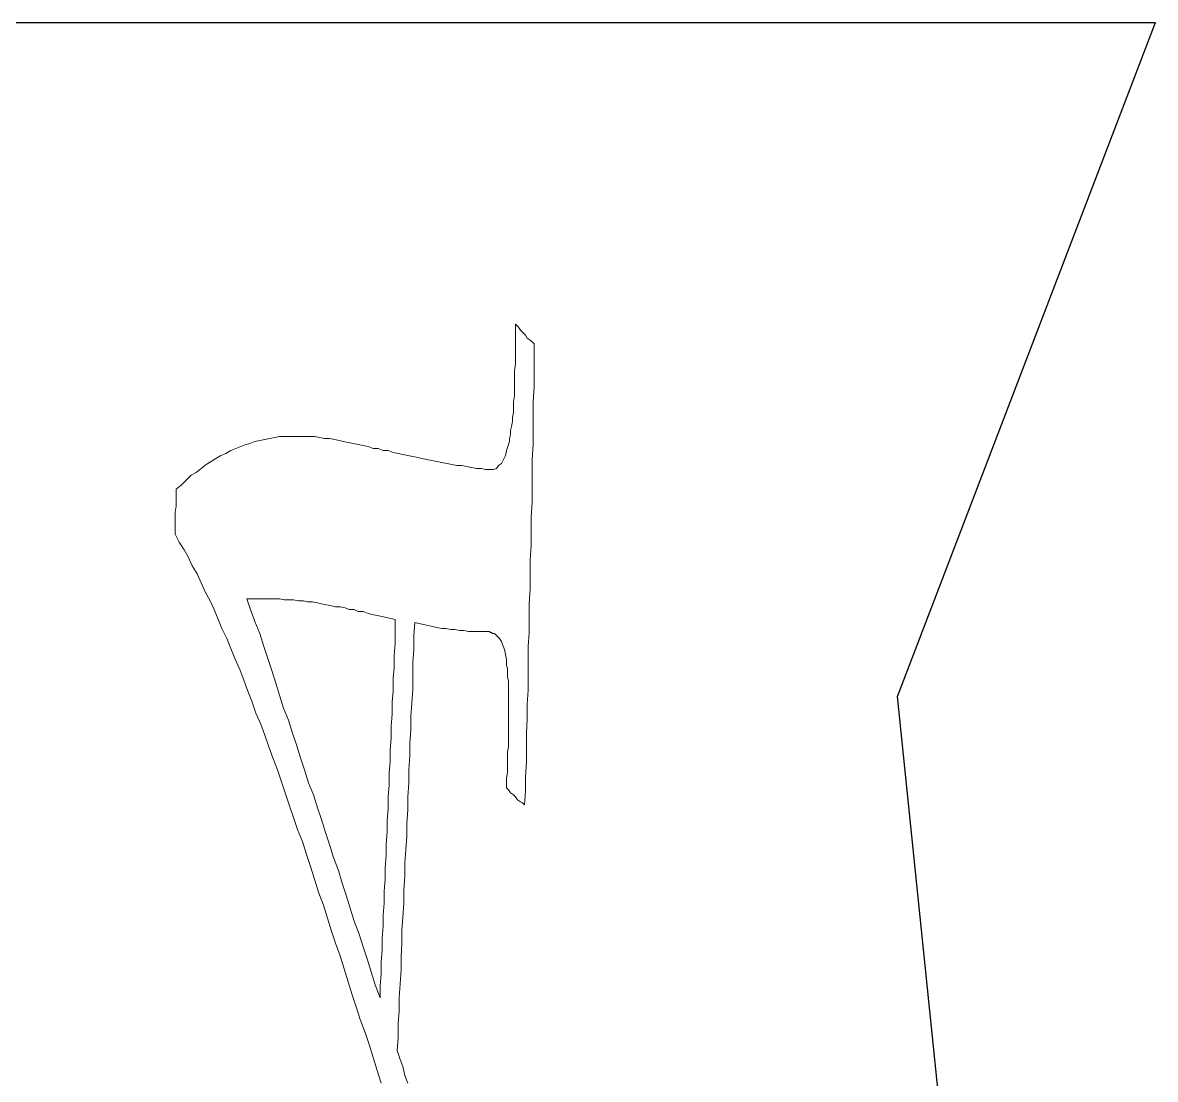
# Model space of a CAD drawing. Header units: millimetres. Extents: x 519 to 9564855, y -810 to 5021775.
# Drawn here: x 9518122 to 9518941, y 5004982 to 5005746 of the extents above; entities that cross this region are included whole.
import ezdxf

# ---------------------------------------------------------------- set-up
doc = ezdxf.new("R2010")
doc.units = ezdxf.units.MM
doc.header["$LTSCALE"] = 2
doc.header["$MEASUREMENT"] = 0
doc.layers.add('SEA_COST', color=4, linetype='Continuous')

msp = doc.modelspace()

# ---------------------------------------------------------------- linework, layer by layer
at = {"color": 4, "linetype": 'ByBlock', "lineweight": 25}
for p, q in [((9517332.24907, 5005746.04114), (9518940.94445, 5005746.04114)), ((9518754.43971, 5005259.06925), (9518940.94445, 5005746.04114)), ((9518836.7639, 5004459.65925), (9518754.43971, 5005259.06925))]:
    msp.add_line(p, q, dxfattribs=at)
at = {"layer": 'SEA_COST', "color": 4, "lineweight": 0}
for points in [[(9518478.33765, 5005528.23561), (9518480.49475, 5005526.07851)], [(9518478.33765, 5005524.64044), (9518478.33765, 5005528.23561)], [(9518478.33765, 5005521.04528), (9518478.33765, 5005524.64044)], [(9518480.49475, 5005526.07851), (9518481.93282, 5005523.92141)], [(9518481.93282, 5005523.92141), (9518484.08992, 5005521.76431)], [(9518478.33765, 5005517.45011), (9518478.33765, 5005521.04528)], [(9518478.33765, 5005513.85495), (9518478.33765, 5005517.45011)], [(9518484.08992, 5005521.76431), (9518485.52798, 5005520.32624)], [(9518485.52798, 5005520.32624), (9518486.96605, 5005518.16915)], [(9518486.96605, 5005518.16915), (9518489.12315, 5005516.73108)], [(9518489.12315, 5005516.73108), (9518490.56121, 5005515.29301)], [(9518490.56121, 5005515.29301), (9518491.99928, 5005513.85495)], [(9518478.33765, 5005510.25978), (9518478.33765, 5005513.85495)], [(9518478.33765, 5005506.66462), (9518478.33765, 5005510.25978)], [(9518491.99928, 5005513.85495), (9518491.99928, 5005503.06945)], [(9518477.61862, 5005494.44106), (9518478.33765, 5005499.47429)], [(9518478.33765, 5005503.06945), (9518478.33765, 5005506.66462)], [(9518478.33765, 5005499.47429), (9518478.33765, 5005503.06945)], [(9518491.99928, 5005503.06945), (9518491.99928, 5005493.00299)], [(9518477.61862, 5005489.40783), (9518477.61862, 5005494.44106)], [(9518491.99928, 5005493.00299), (9518491.99928, 5005482.93653)], [(9518477.61862, 5005485.09363), (9518477.61862, 5005489.40783)], [(9518477.61862, 5005480.77943), (9518477.61862, 5005485.09363)], [(9518491.99928, 5005482.93653), (9518491.28025, 5005472.15104)], [(9518476.89959, 5005472.15104), (9518477.61862, 5005476.46523)], [(9518477.61862, 5005476.46523), (9518477.61862, 5005480.77943)], [(9518476.89959, 5005468.55587), (9518476.89959, 5005472.15104)], [(9518476.89959, 5005464.24167), (9518476.89959, 5005468.55587)], [(9518491.28025, 5005472.15104), (9518491.28025, 5005462.08458)], [(9518475.46152, 5005454.17521), (9518476.18055, 5005457.77038)], [(9518476.18055, 5005460.64651), (9518476.89959, 5005464.24167)], [(9518476.18055, 5005457.77038), (9518476.18055, 5005460.64651)], [(9518491.28025, 5005462.08458), (9518491.28025, 5005451.29908)], [(9518474.74249, 5005451.29908), (9518475.46152, 5005454.17521)], [(9518474.74249, 5005448.42295), (9518474.74249, 5005451.29908)], [(9518491.28025, 5005451.29908), (9518491.28025, 5005441.23262)], [(9518279.88456, 5005439.79455), (9518283.47972, 5005441.23262)], [(9518283.47972, 5005441.23262), (9518286.35585, 5005441.95165)], [(9518286.35585, 5005441.95165), (9518289.95102, 5005443.38972)], [(9518289.95102, 5005443.38972), (9518293.54618, 5005444.10875)], [(9518293.54618, 5005444.10875), (9518297.14135, 5005444.82778)], [(9518297.14135, 5005444.82778), (9518300.73651, 5005445.54682)], [(9518300.73651, 5005445.54682), (9518304.33168, 5005446.26585)], [(9518304.33168, 5005446.26585), (9518307.92684, 5005446.98488)], [(9518307.92684, 5005446.98488), (9518311.52201, 5005446.98488)], [(9518311.52201, 5005446.98488), (9518315.11717, 5005446.98488)], [(9518315.11717, 5005446.98488), (9518318.71234, 5005446.98488)], [(9518318.71234, 5005446.98488), (9518322.3075, 5005446.98488)], [(9518322.3075, 5005446.98488), (9518325.90267, 5005446.98488)], [(9518325.90267, 5005446.98488), (9518329.49783, 5005446.98488)], [(9518329.49783, 5005446.98488), (9518333.093, 5005446.98488)], [(9518333.093, 5005446.98488), (9518336.68816, 5005446.26585)], [(9518336.68816, 5005446.26585), (9518340.28332, 5005445.54682)], [(9518340.28332, 5005445.54682), (9518343.87849, 5005445.54682)], [(9518343.87849, 5005445.54682), (9518347.47365, 5005444.82778)], [(9518347.47365, 5005444.82778), (9518351.06882, 5005444.10875)], [(9518351.06882, 5005444.10875), (9518353.94495, 5005443.38972)], [(9518353.94495, 5005443.38972), (9518357.54012, 5005442.67069)], [(9518357.54012, 5005442.67069), (9518361.13528, 5005441.95165)], [(9518361.13528, 5005441.95165), (9518364.73045, 5005441.23262)], [(9518364.73045, 5005441.23262), (9518368.32561, 5005440.51359)], [(9518471.86636, 5005436.91842), (9518473.30442, 5005441.23262)], [(9518473.30442, 5005441.23262), (9518474.02345, 5005443.38972)], [(9518474.02345, 5005445.54682), (9518474.74249, 5005448.42295)], [(9518474.02345, 5005443.38972), (9518474.02345, 5005445.54682)], [(9518491.28025, 5005441.23262), (9518490.56121, 5005430.44713)], [(9518261.90873, 5005431.16616), (9518265.5039, 5005433.32326)], [(9518265.5039, 5005433.32326), (9518269.09906, 5005434.76132)], [(9518269.09906, 5005434.76132), (9518272.69423, 5005436.91842)], [(9518272.69423, 5005436.91842), (9518276.28939, 5005438.35649)], [(9518276.28939, 5005438.35649), (9518279.88456, 5005439.79455)], [(9518368.32561, 5005440.51359), (9518371.92077, 5005439.79455)], [(9518371.92077, 5005439.79455), (9518375.51594, 5005438.35649)], [(9518375.51594, 5005438.35649), (9518379.1111, 5005438.35649)], [(9518379.1111, 5005438.35649), (9518382.70627, 5005436.91842)], [(9518382.70627, 5005436.91842), (9518386.30143, 5005436.91842)], [(9518386.30143, 5005436.91842), (9518389.8966, 5005435.48036)], [(9518389.8966, 5005435.48036), (9518393.49176, 5005434.76132)], [(9518393.49176, 5005434.76132), (9518397.08693, 5005434.04229)], [(9518397.08693, 5005434.04229), (9518400.68209, 5005433.32326)], [(9518400.68209, 5005433.32326), (9518404.27726, 5005432.60422)], [(9518469.70926, 5005430.44713), (9518471.14732, 5005433.32326)], [(9518471.14732, 5005433.32326), (9518471.86636, 5005436.91842)], [(9518251.12324, 5005423.97583), (9518254.7184, 5005426.85196)], [(9518254.7184, 5005426.85196), (9518258.31357, 5005429.00906)], [(9518258.31357, 5005429.00906), (9518261.90873, 5005431.16616)], [(9518404.27726, 5005432.60422), (9518407.87242, 5005431.88519)], [(9518407.87242, 5005431.88519), (9518410.74855, 5005431.16616)], [(9518410.74855, 5005431.16616), (9518414.34372, 5005430.44713)], [(9518414.34372, 5005430.44713), (9518417.93888, 5005429.72809)], [(9518417.93888, 5005429.72809), (9518421.53405, 5005429.00906)], [(9518421.53405, 5005429.00906), (9518425.12921, 5005428.29003)], [(9518425.12921, 5005428.29003), (9518428.72438, 5005427.57099)], [(9518428.72438, 5005427.57099), (9518432.31954, 5005426.85196)], [(9518432.31954, 5005426.85196), (9518435.91471, 5005426.13293)], [(9518435.91471, 5005426.13293), (9518439.50987, 5005426.13293)], [(9518439.50987, 5005426.13293), (9518443.10504, 5005425.41389)], [(9518443.10504, 5005425.41389), (9518446.7002, 5005424.69486)], [(9518464.67603, 5005423.97583), (9518466.11409, 5005426.13293)], [(9518466.11409, 5005426.13293), (9518468.27119, 5005427.57099)], [(9518468.27119, 5005427.57099), (9518469.70926, 5005430.44713)], [(9518490.56121, 5005430.44713), (9518490.56121, 5005420.38066)], [(9518240.33774, 5005415.34743), (9518243.93291, 5005418.9426)], [(9518243.93291, 5005418.9426), (9518247.52807, 5005421.0997)], [(9518247.52807, 5005421.0997), (9518251.12324, 5005423.97583)], [(9518446.7002, 5005424.69486), (9518450.29537, 5005423.97583)], [(9518450.29537, 5005423.97583), (9518453.89053, 5005423.97583)], [(9518453.89053, 5005423.97583), (9518456.76666, 5005423.2568)], [(9518456.76666, 5005423.2568), (9518460.36183, 5005423.2568)], [(9518460.36183, 5005423.2568), (9518462.51893, 5005423.2568)], [(9518462.51893, 5005423.2568), (9518464.67603, 5005423.97583)], [(9518490.56121, 5005420.38066), (9518490.56121, 5005409.59517)], [(9518233.14741, 5005408.87614), (9518236.74258, 5005411.75227)], [(9518233.14741, 5005404.56194), (9518233.14741, 5005408.87614)], [(9518236.74258, 5005411.75227), (9518240.33774, 5005415.34743)], [(9518490.56121, 5005409.59517), (9518490.56121, 5005399.52871)], [(9518233.14741, 5005400.96677), (9518233.14741, 5005404.56194)], [(9518233.14741, 5005396.65258), (9518233.14741, 5005400.96677)], [(9518232.42838, 5005392.33838), (9518233.14741, 5005396.65258)], [(9518232.42838, 5005388.74321), (9518232.42838, 5005392.33838)], [(9518490.56121, 5005399.52871), (9518489.84218, 5005388.74321)], [(9518232.42838, 5005384.42902), (9518232.42838, 5005388.74321)], [(9518232.42838, 5005380.83385), (9518232.42838, 5005384.42902)], [(9518489.84218, 5005388.74321), (9518489.84218, 5005378.67675)], [(9518232.42838, 5005376.51965), (9518232.42838, 5005380.83385)], [(9518235.30451, 5005370.76739), (9518232.42838, 5005376.51965)], [(9518489.84218, 5005378.67675), (9518489.84218, 5005367.89126)], [(9518238.89968, 5005365.01513), (9518235.30451, 5005370.76739)], [(9518489.84218, 5005367.89126), (9518489.12315, 5005357.8248)], [(9518241.77581, 5005359.9819), (9518238.89968, 5005365.01513)], [(9518244.65194, 5005353.5106), (9518241.77581, 5005359.9819)], [(9518248.24711, 5005347.75834), (9518244.65194, 5005353.5106)], [(9518489.12315, 5005357.8248), (9518489.12315, 5005347.0393)], [(9518251.12324, 5005341.28704), (9518248.24711, 5005347.75834)], [(9518489.12315, 5005347.0393), (9518489.12315, 5005336.97284)], [(9518253.99937, 5005334.81574), (9518251.12324, 5005341.28704)], [(9518257.59453, 5005328.34445), (9518253.99937, 5005334.81574)], [(9518489.12315, 5005336.97284), (9518488.40411, 5005326.18735)], [(9518260.47067, 5005321.87315), (9518257.59453, 5005328.34445)], [(9518287.79392, 5005329.78251), (9518284.19875, 5005329.78251)], [(9518284.19875, 5005329.78251), (9518287.07489, 5005321.15412)], [(9518291.38908, 5005329.78251), (9518287.79392, 5005329.78251)], [(9518294.26522, 5005329.78251), (9518291.38908, 5005329.78251)], [(9518297.86038, 5005329.78251), (9518294.26522, 5005329.78251)], [(9518301.45555, 5005329.78251), (9518297.86038, 5005329.78251)], [(9518304.33168, 5005329.78251), (9518301.45555, 5005329.78251)], [(9518307.92684, 5005329.78251), (9518304.33168, 5005329.78251)], [(9518311.52201, 5005329.06348), (9518307.92684, 5005329.78251)], [(9518315.11717, 5005329.06348), (9518311.52201, 5005329.06348)], [(9518317.9933, 5005329.06348), (9518315.11717, 5005329.06348)], [(9518321.58847, 5005328.34445), (9518317.9933, 5005329.06348)], [(9518325.18363, 5005328.34445), (9518321.58847, 5005328.34445)], [(9518328.05976, 5005327.62541), (9518325.18363, 5005328.34445)], [(9518331.65493, 5005327.62541), (9518328.05976, 5005327.62541)], [(9518335.25009, 5005326.90638), (9518331.65493, 5005327.62541)], [(9518338.12623, 5005326.18735), (9518335.25009, 5005326.90638)], [(9518263.3468, 5005315.40185), (9518260.47067, 5005321.87315)], [(9518287.07489, 5005321.15412), (9518289.95102, 5005313.24475)], [(9518341.72139, 5005325.46831), (9518338.12623, 5005326.18735)], [(9518345.31656, 5005324.74928), (9518341.72139, 5005325.46831)], [(9518348.19269, 5005324.03025), (9518345.31656, 5005324.74928)], [(9518351.78785, 5005324.03025), (9518348.19269, 5005324.03025)], [(9518355.38302, 5005323.31121), (9518351.78785, 5005324.03025)], [(9518358.25915, 5005321.87315), (9518355.38302, 5005323.31121)], [(9518361.85431, 5005321.87315), (9518358.25915, 5005321.87315)], [(9518364.73045, 5005320.43508), (9518361.85431, 5005321.87315)], [(9518368.32561, 5005320.43508), (9518364.73045, 5005320.43508)], [(9518371.92077, 5005318.99702), (9518368.32561, 5005320.43508)], [(9518374.79691, 5005318.27798), (9518371.92077, 5005318.99702)], [(9518488.40411, 5005326.18735), (9518488.40411, 5005316.12089)], [(9518266.22293, 5005308.21152), (9518263.3468, 5005315.40185)], [(9518289.95102, 5005313.24475), (9518293.54618, 5005304.61636)], [(9518378.39207, 5005317.55895), (9518374.79691, 5005318.27798)], [(9518381.98724, 5005316.83992), (9518378.39207, 5005317.55895)], [(9518384.86337, 5005316.12089), (9518381.98724, 5005316.83992)], [(9518388.45853, 5005315.40185), (9518384.86337, 5005316.12089)], [(9518391.33466, 5005314.68282), (9518388.45853, 5005315.40185)], [(9518391.33466, 5005306.05442), (9518391.33466, 5005314.68282)], [(9518405.71532, 5005312.52572), (9518404.99629, 5005303.17829)], [(9518408.59146, 5005311.80669), (9518405.71532, 5005312.52572)], [(9518412.18662, 5005311.08765), (9518408.59146, 5005311.80669)], [(9518415.06275, 5005310.36862), (9518412.18662, 5005311.08765)], [(9518418.65792, 5005309.64959), (9518415.06275, 5005310.36862)], [(9518488.40411, 5005316.12089), (9518488.40411, 5005305.33539)], [(9518269.8181, 5005301.02119), (9518266.22293, 5005308.21152)], [(9518293.54618, 5005304.61636), (9518296.42231, 5005295.26893)], [(9518391.33466, 5005297.42603), (9518391.33466, 5005306.05442)], [(9518404.99629, 5005303.17829), (9518404.99629, 5005293.11183)], [(9518421.53405, 5005308.93056), (9518418.65792, 5005309.64959)], [(9518425.12921, 5005308.21152), (9518421.53405, 5005308.93056)], [(9518428.00535, 5005308.21152), (9518425.12921, 5005308.21152)], [(9518431.60051, 5005307.49249), (9518428.00535, 5005308.21152)], [(9518434.47664, 5005307.49249), (9518431.60051, 5005307.49249)], [(9518438.07181, 5005306.77346), (9518434.47664, 5005307.49249)], [(9518440.94794, 5005306.77346), (9518438.07181, 5005306.77346)], [(9518444.5431, 5005306.05442), (9518440.94794, 5005306.77346)], [(9518447.41924, 5005306.05442), (9518444.5431, 5005306.05442)], [(9518451.0144, 5005306.05442), (9518447.41924, 5005306.05442)], [(9518453.89053, 5005306.05442), (9518451.0144, 5005306.05442)], [(9518457.4857, 5005306.05442), (9518453.89053, 5005306.05442)], [(9518458.20473, 5005306.05442), (9518457.4857, 5005306.05442)], [(9518458.92376, 5005306.05442), (9518458.20473, 5005306.05442)], [(9518459.6428, 5005306.05442), (9518458.92376, 5005306.05442)], [(9518460.36183, 5005305.33539), (9518459.6428, 5005306.05442)], [(9518461.08086, 5005305.33539), (9518460.36183, 5005305.33539)], [(9518461.79989, 5005304.61636), (9518461.08086, 5005305.33539)], [(9518462.51893, 5005304.61636), (9518461.79989, 5005304.61636)], [(9518463.23796, 5005304.61636), (9518462.51893, 5005304.61636)], [(9518463.95699, 5005303.89733), (9518463.23796, 5005304.61636)], [(9518465.39506, 5005302.45926), (9518463.95699, 5005303.89733)], [(9518466.83313, 5005301.02119), (9518465.39506, 5005302.45926)], [(9518488.40411, 5005305.33539), (9518487.68508, 5005295.26893)], [(9518272.69423, 5005293.83086), (9518269.8181, 5005301.02119)], [(9518275.57036, 5005286.64053), (9518272.69423, 5005293.83086)], [(9518296.42231, 5005295.26893), (9518299.29845, 5005286.64053)], [(9518390.61563, 5005288.79763), (9518391.33466, 5005297.42603)], [(9518468.27119, 5005298.86409), (9518466.83313, 5005301.02119)], [(9518468.99022, 5005296.707), (9518468.27119, 5005298.86409)], [(9518470.42829, 5005293.11183), (9518468.99022, 5005296.707)], [(9518487.68508, 5005295.26893), (9518487.68508, 5005284.48344)], [(9518279.16552, 5005278.73117), (9518275.57036, 5005286.64053)], [(9518299.29845, 5005286.64053), (9518302.17458, 5005278.01214)], [(9518390.61563, 5005280.16924), (9518390.61563, 5005288.79763)], [(9518404.99629, 5005293.11183), (9518404.27726, 5005283.7644)], [(9518471.14732, 5005289.51667), (9518470.42829, 5005293.11183)], [(9518471.86636, 5005285.9215), (9518471.14732, 5005289.51667)], [(9518471.86636, 5005283.7644), (9518471.86636, 5005285.9215)], [(9518282.04166, 5005270.82181), (9518279.16552, 5005278.73117)], [(9518302.17458, 5005278.01214), (9518305.05071, 5005268.66471)], [(9518389.8966, 5005272.25988), (9518390.61563, 5005280.16924)], [(9518404.27726, 5005283.7644), (9518404.27726, 5005273.69794)], [(9518471.86636, 5005281.6073), (9518471.86636, 5005283.7644)], [(9518472.58539, 5005279.4502), (9518471.86636, 5005281.6073)], [(9518472.58539, 5005276.57407), (9518472.58539, 5005279.4502)], [(9518487.68508, 5005284.48344), (9518487.68508, 5005274.41697)], [(9518284.91779, 5005262.91245), (9518282.04166, 5005270.82181)], [(9518389.8966, 5005262.91245), (9518389.8966, 5005272.25988)], [(9518404.27726, 5005273.69794), (9518404.27726, 5005264.35051)], [(9518472.58539, 5005273.69794), (9518472.58539, 5005276.57407)], [(9518473.30442, 5005270.10278), (9518472.58539, 5005273.69794)], [(9518473.30442, 5005266.50761), (9518473.30442, 5005270.10278)], [(9518487.68508, 5005274.41697), (9518487.68508, 5005263.63148)], [(9518287.79392, 5005255.72212), (9518284.91779, 5005262.91245)], [(9518305.05071, 5005268.66471), (9518307.92684, 5005260.03631)], [(9518389.17757, 5005255.00308), (9518389.8966, 5005262.91245)], [(9518404.27726, 5005264.35051), (9518403.55822, 5005254.28405)], [(9518473.30442, 5005262.91245), (9518473.30442, 5005266.50761)], [(9518473.30442, 5005258.59825), (9518473.30442, 5005262.91245)], [(9518487.68508, 5005263.63148), (9518486.96605, 5005253.56502)], [(9518290.67005, 5005247.09372), (9518287.79392, 5005255.72212)], [(9518307.92684, 5005260.03631), (9518310.80297, 5005250.68889)], [(9518389.17757, 5005246.37469), (9518389.17757, 5005255.00308)], [(9518403.55822, 5005254.28405), (9518402.83919, 5005244.93662)], [(9518473.30442, 5005254.28405), (9518473.30442, 5005258.59825)], [(9518473.30442, 5005249.25082), (9518473.30442, 5005254.28405)], [(9518486.96605, 5005253.56502), (9518486.96605, 5005242.77952)], [(9518294.26522, 5005239.18436), (9518290.67005, 5005247.09372)], [(9518310.80297, 5005250.68889), (9518314.39814, 5005242.06049)], [(9518388.45853, 5005237.74629), (9518389.17757, 5005246.37469)], [(9518402.83919, 5005244.93662), (9518402.83919, 5005234.87016)], [(9518473.30442, 5005244.21759), (9518473.30442, 5005249.25082)], [(9518297.14135, 5005231.275), (9518294.26522, 5005239.18436)], [(9518314.39814, 5005242.06049), (9518317.27427, 5005232.71306)], [(9518388.45853, 5005229.1179), (9518388.45853, 5005237.74629)], [(9518473.30442, 5005239.18436), (9518473.30442, 5005244.21759)], [(9518473.30442, 5005234.15113), (9518473.30442, 5005239.18436)], [(9518486.96605, 5005242.77952), (9518486.24701, 5005232.71306)], [(9518300.01748, 5005222.6466), (9518297.14135, 5005231.275)], [(9518317.27427, 5005232.71306), (9518320.1504, 5005224.08467)], [(9518387.7395, 5005220.4895), (9518388.45853, 5005229.1179)], [(9518402.83919, 5005234.87016), (9518402.12016, 5005225.52273)], [(9518473.30442, 5005228.39886), (9518473.30442, 5005234.15113)], [(9518473.30442, 5005222.6466), (9518473.30442, 5005228.39886)], [(9518486.24701, 5005232.71306), (9518486.24701, 5005221.92757)], [(9518302.89361, 5005214.73724), (9518300.01748, 5005222.6466)], [(9518320.1504, 5005224.08467), (9518323.02653, 5005214.73724)], [(9518387.7395, 5005211.86111), (9518387.7395, 5005220.4895)], [(9518402.12016, 5005225.52273), (9518402.12016, 5005216.1753)], [(9518472.58539, 5005219.05144), (9518473.30442, 5005222.6466)], [(9518486.24701, 5005221.92757), (9518486.24701, 5005211.86111)], [(9518306.48878, 5005206.10884), (9518302.89361, 5005214.73724)], [(9518323.02653, 5005214.73724), (9518325.90267, 5005206.10884)], [(9518402.12016, 5005216.1753), (9518401.40113, 5005206.10884)], [(9518472.58539, 5005215.45627), (9518472.58539, 5005219.05144)], [(9518472.58539, 5005211.86111), (9518472.58539, 5005215.45627)], [(9518309.36491, 5005197.48045), (9518306.48878, 5005206.10884)], [(9518325.90267, 5005206.10884), (9518328.7788, 5005196.76141)], [(9518387.02047, 5005203.95174), (9518387.7395, 5005211.86111)], [(9518387.02047, 5005195.32335), (9518387.02047, 5005203.95174)], [(9518401.40113, 5005206.10884), (9518401.40113, 5005196.76141)], [(9518471.86636, 5005200.35658), (9518472.58539, 5005203.95174)], [(9518472.58539, 5005208.26594), (9518472.58539, 5005211.86111)], [(9518472.58539, 5005203.95174), (9518472.58539, 5005208.26594)], [(9518486.24701, 5005211.86111), (9518485.52798, 5005201.07561)], [(9518312.24104, 5005188.85205), (9518309.36491, 5005197.48045)], [(9518328.7788, 5005196.76141), (9518332.37396, 5005188.13302)], [(9518401.40113, 5005196.76141), (9518400.68209, 5005186.69495)], [(9518471.86636, 5005196.76141), (9518471.86636, 5005200.35658)], [(9518471.86636, 5005193.16625), (9518471.86636, 5005196.76141)], [(9518485.52798, 5005201.07561), (9518485.52798, 5005191.00915)], [(9518315.11717, 5005180.22366), (9518312.24104, 5005188.85205)], [(9518332.37396, 5005188.13302), (9518335.25009, 5005178.78559)], [(9518386.30143, 5005186.69495), (9518387.02047, 5005195.32335)], [(9518473.30442, 5005191.72818), (9518471.86636, 5005193.16625)], [(9518474.74249, 5005189.57109), (9518473.30442, 5005191.72818)], [(9518476.89959, 5005188.13302), (9518474.74249, 5005189.57109)], [(9518478.33765, 5005186.69495), (9518476.89959, 5005188.13302)], [(9518485.52798, 5005191.00915), (9518484.80895, 5005180.94269)], [(9518317.9933, 5005171.59526), (9518315.11717, 5005180.22366)], [(9518386.30143, 5005178.06656), (9518386.30143, 5005186.69495)], [(9518400.68209, 5005186.69495), (9518400.68209, 5005177.34752)], [(9518479.77572, 5005184.53785), (9518478.33765, 5005186.69495)], [(9518481.93282, 5005183.09979), (9518479.77572, 5005184.53785)], [(9518483.37088, 5005182.38076), (9518481.93282, 5005183.09979)], [(9518484.80895, 5005180.94269), (9518483.37088, 5005182.38076)], [(9518320.86943, 5005162.96687), (9518317.9933, 5005171.59526)], [(9518335.25009, 5005178.78559), (9518338.12623, 5005170.1572)], [(9518385.5824, 5005169.43816), (9518386.30143, 5005178.06656)], [(9518400.68209, 5005177.34752), (9518399.96306, 5005167.28106)], [(9518324.4646, 5005154.33847), (9518320.86943, 5005162.96687)], [(9518338.12623, 5005170.1572), (9518341.00236, 5005160.80977)], [(9518385.5824, 5005161.5288), (9518385.5824, 5005169.43816)], [(9518399.96306, 5005167.28106), (9518399.96306, 5005157.93364)], [(9518341.00236, 5005160.80977), (9518343.87849, 5005152.18137)], [(9518384.86337, 5005152.18137), (9518385.5824, 5005161.5288)], [(9518399.96306, 5005157.93364), (9518399.24403, 5005148.58621)], [(9518327.34073, 5005144.99104), (9518324.4646, 5005154.33847)], [(9518343.87849, 5005152.18137), (9518346.75462, 5005142.83394)], [(9518384.86337, 5005144.27201), (9518384.86337, 5005152.18137)], [(9518399.24403, 5005148.58621), (9518398.52499, 5005138.51975)], [(9518330.21686, 5005136.36265), (9518327.34073, 5005144.99104)], [(9518346.75462, 5005142.83394), (9518350.34979, 5005133.48651)], [(9518384.14434, 5005135.64361), (9518384.86337, 5005144.27201)], [(9518398.52499, 5005138.51975), (9518398.52499, 5005129.17232)], [(9518333.093, 5005127.01522), (9518330.21686, 5005136.36265)], [(9518350.34979, 5005133.48651), (9518353.22592, 5005124.13909)], [(9518384.14434, 5005127.01522), (9518384.14434, 5005135.64361)], [(9518335.96913, 5005117.66779), (9518333.093, 5005127.01522)], [(9518353.22592, 5005124.13909), (9518356.10205, 5005115.51069)], [(9518383.4253, 5005118.38682), (9518384.14434, 5005127.01522)], [(9518398.52499, 5005129.17232), (9518397.80596, 5005119.10586)], [(9518339.56429, 5005108.32036), (9518335.96913, 5005117.66779)], [(9518356.10205, 5005115.51069), (9518358.97818, 5005106.16326)], [(9518383.4253, 5005109.75843), (9518383.4253, 5005118.38682)], [(9518397.80596, 5005119.10586), (9518397.80596, 5005109.75843)], [(9518342.44042, 5005098.97293), (9518339.56429, 5005108.32036)], [(9518358.97818, 5005106.16326), (9518361.85431, 5005096.81583)], [(9518382.70627, 5005101.13003), (9518383.4253, 5005109.75843)], [(9518397.80596, 5005109.75843), (9518397.08693, 5005099.69197)], [(9518345.31656, 5005089.6255), (9518342.44042, 5005098.97293)], [(9518382.70627, 5005093.22067), (9518382.70627, 5005101.13003)], [(9518397.08693, 5005099.69197), (9518396.3679, 5005090.34454)], [(9518348.19269, 5005080.99711), (9518345.31656, 5005089.6255)], [(9518361.85431, 5005096.81583), (9518365.44948, 5005087.46841)], [(9518381.98724, 5005084.59227), (9518382.70627, 5005093.22067)], [(9518396.3679, 5005090.34454), (9518396.3679, 5005080.99711)], [(9518351.78785, 5005071.64968), (9518348.19269, 5005080.99711)], [(9518365.44948, 5005087.46841), (9518368.32561, 5005078.12098)], [(9518381.98724, 5005075.96388), (9518381.98724, 5005084.59227)], [(9518396.3679, 5005080.99711), (9518395.64886, 5005070.93065)], [(9518368.32561, 5005078.12098), (9518371.20174, 5005069.49258)], [(9518381.2682, 5005067.33548), (9518381.98724, 5005075.96388)], [(9518354.66398, 5005062.30225), (9518351.78785, 5005071.64968)], [(9518371.20174, 5005069.49258), (9518374.07787, 5005060.14515)], [(9518381.2682, 5005058.70709), (9518381.2682, 5005067.33548)], [(9518395.64886, 5005070.93065), (9518395.64886, 5005061.58322)], [(9518357.54012, 5005052.95482), (9518354.66398, 5005062.30225)], [(9518374.07787, 5005060.14515), (9518376.95401, 5005050.79772)], [(9518380.54917, 5005050.07869), (9518381.2682, 5005058.70709)], [(9518395.64886, 5005061.58322), (9518394.92983, 5005051.51676)], [(9518360.41625, 5005043.6074), (9518357.54012, 5005052.95482)], [(9518376.95401, 5005050.79772), (9518380.54917, 5005041.4503)], [(9518380.54917, 5005041.4503), (9518380.54917, 5005050.07869)], [(9518394.92983, 5005051.51676), (9518394.2108, 5005041.4503)], [(9518363.29238, 5005034.979), (9518360.41625, 5005043.6074)], [(9518394.2108, 5005041.4503), (9518394.2108, 5005032.10287)], [(9518366.16851, 5005025.63157), (9518363.29238, 5005034.979)], [(9518394.2108, 5005032.10287), (9518393.49176, 5005022.75544)], [(9518369.76368, 5005016.28414), (9518366.16851, 5005025.63157)], [(9518372.63981, 5005007.65575), (9518369.76368, 5005016.28414)], [(9518393.49176, 5005022.75544), (9518393.49176, 5005012.68898)], [(9518375.51594, 5004998.30832), (9518372.63981, 5005007.65575)], [(9518393.49176, 5005012.68898), (9518392.77273, 5005003.34155)], [(9518392.77273, 5005003.34155), (9518394.92983, 5004996.87025)], [(9518378.39207, 5004988.96089), (9518375.51594, 5004998.30832)], [(9518394.92983, 5004996.87025), (9518397.08693, 5004991.83702)], [(9518397.08693, 5004991.83702), (9518398.52499, 5004985.36573)], [(9518381.2682, 5004979.61346), (9518378.39207, 5004988.96089)], [(9518398.52499, 5004985.36573), (9518400.68209, 5004979.61346)]]:
    msp.add_lwpolyline(points, dxfattribs=at)

doc.saveas('drawing.dxf')
